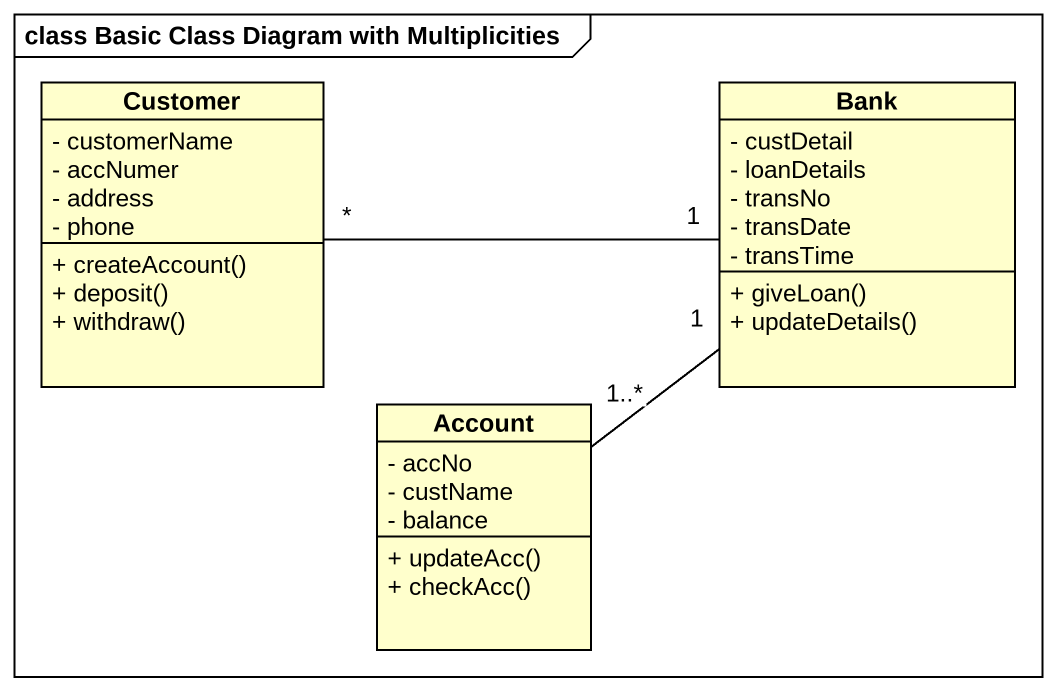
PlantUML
@startuml
mainframe class Basic Class Diagram with Multiplicities
hide circle
hide empty members
skinparam classAttributeIconSize 0
class Customer {
  - customerName
  - accNumer
  - address
  - phone
  + createAccount()
  + deposit()
  + withdraw()
}
class Bank {
  - custDetail
  - loanDetails
  - transNo
  - transDate
  - transTime
  + giveLoan()
  + updateDetails()
}
class Account {
  - accNo
  - custName
  - balance
  + updateAcc()
  + checkAcc()
}
Customer "*" -right- "1" Bank
Bank "1" -- "1..*" Account
@enduml
